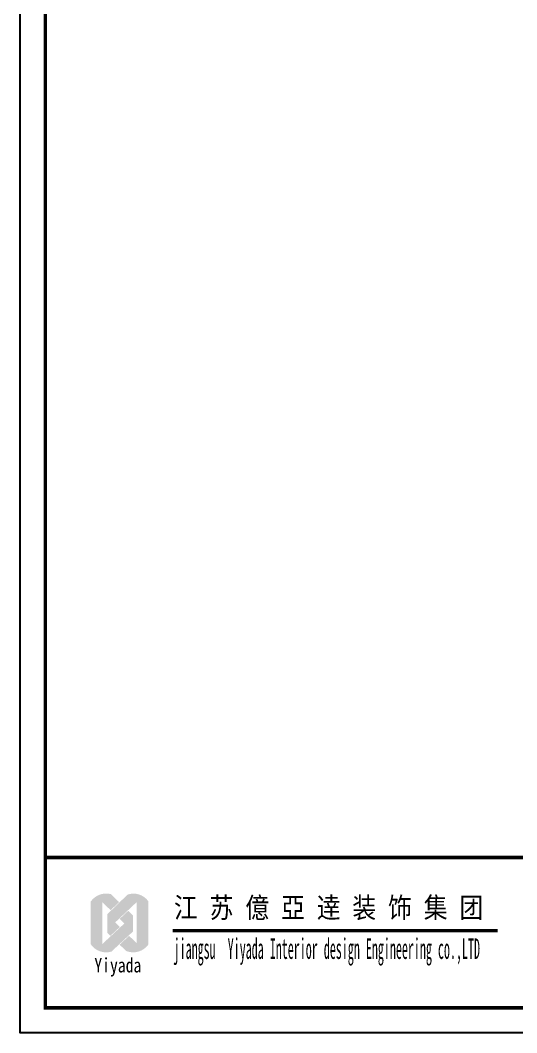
# Model space of a CAD drawing. Header units: millimetres. Extents: x -1705246 to 222838, y -3231245 to 126310.
# Drawn here: x 56374 to 65528, y -10165 to 8510 of the extents above; entities that cross this region are included whole.
import ezdxf

# ---------------------------------------------------------------- set-up
doc = ezdxf.new("R2010")
doc.units = ezdxf.units.MM
for name, color, linetype in [('0-01图框模板说明', 2, 'Continuous'), ('0-02图框细线', 136, 'Continuous'), ('06其他', 8, 'Continuous'), ('TK', 1, 'Continuous')]:
    doc.layers.add(name, color=color, linetype=linetype)
doc.styles.add('H1', font='')
doc.styles.get('H1').set_extended_font_data('SimSun')

msp = doc.modelspace()

# ---------------------------------------------------------------- hatches: boundary and pattern name
at = {"layer": '06其他', "linetype": 'ByBlock'}
h = msp.add_hatch(color=7, dxfattribs=at)
h.set_gradient(color1=(255, 241, 220), color2=(255, 110, 0), rotation=45, tint=1, name='HEMISPHERICAL')
h.paths.add_polyline_path([(57674, -7745.3), (57674, -7755.5, -0.16489), (57884.8, -7755.5), (58040.9, -7905.4), (58196.3, -7754.9), (58043, -7607.7, 0.3131734)])
h = msp.add_hatch(color=16, dxfattribs=at)
h.set_gradient(color1=(127, 0, 0), color2=(204, 0, 0), rotation=135, tint=1, name='INVHEMISPHERICAL')
h.paths.add_polyline_path([(57977, -7980.8), (58125.2, -8128.9), (58522, -7754.5, -0.3370418), (58734.4, -7738.6, 0.3337101), (58352, -7617.6)])
h = msp.add_hatch(color=20, dxfattribs=at)
h.set_gradient(color1=(255, 63, 0), color2=(253, 236, 196), tint=1, name='HEMISPHERICAL')
h.paths.add_polyline_path([(57674, -8534.2, 0.3225612), (58054.4, -8668.7, -0.1677561), (57884.8, -8530.7), (57884.8, -7755.5, 0.16489), (57674, -7755.5)])
h = msp.add_hatch(color=1, dxfattribs=at)
h.set_gradient(color1=(255, 0, 0), color2=(255, 127, 0), tint=1, name='INVHEMISPHERICAL')
h.paths.add_polyline_path([(58734.4, -7738.6, 0.3396012), (58520.8, -7755.6), (58520.8, -8512.3, -0.3188086), (58326.8, -8657.6, 0.3432185), (58734.4, -8540.7)])
h = msp.add_hatch(color=20, dxfattribs=at)
h.set_gradient(color1=(255, 63, 0), color2=(253, 236, 196), rotation=45, tint=1)
h.paths.add_polyline_path([(57884.8, -8530.7, 0.1677561), (58054.4, -8668.7), (58453, -8297.3), (58453, -8001.3)])
h = msp.add_hatch(color=18, dxfattribs=at)
h.set_gradient(color1=(76, 0, 0), color2=(127, 0, 0), rotation=45, tint=1, name='CURVED')
h.paths.add_polyline_path([(57977, -7980.8), (57977, -8319.5), (58036, -8376.5), (58210.4, -8214)])
h = msp.add_hatch(color=11, dxfattribs=at)
h.set_gradient(color1=(254, 140, 88), color2=(97, 0, 2), rotation=45, tint=1, name='HEMISPHERICAL')
h.paths.add_polyline_path([(58207.1, -8065), (58294.5, -8148.9), (58453, -8001.3), (58364.5, -7916.4)])
h = msp.add_hatch(color=16, dxfattribs=at)
h.set_gradient(color1=(127, 0, 0), color2=(204, 0, 0), rotation=45, tint=1, name='CURVED')
h.paths.add_polyline_path([(58520.8, -8512.3), (58380.8, -8377.8), (58205.9, -8540.8), (58326.8, -8657.6, 0.3188086)])

# ---------------------------------------------------------------- linework, layer by layer
at = {"layer": '0-01图框模板说明', "color": 2, "const_width": 66.9}
msp.add_lwpolyline([(94720.2, 16815.6), (94720.2, -9703.2), (56836.2, -9703.2), (56836.2, 16815.6)], close=True, dxfattribs=at)
msp.add_lwpolyline([(94720.2, -6931.2), (56831, -6931.2)], dxfattribs=at)
at = {"layer": '0-02图框细线'}
msp.add_lwpolyline([(95182.2, 17277.6), (95182.2, -10165.2), (56374.2, -10165.2), (56374.2, 17277.6)], close=True, dxfattribs=at)
at = {"layer": '0-02图框细线', "ltscale": 0.2, "const_width": 61.5}
msp.add_lwpolyline([(59187, -8283.9), (65177.8, -8283.9)], dxfattribs=at)

# ---------------------------------------------------------------- texts
at = {"layer": 'TK', "color": 150, "style": 'H1'}
for s, height, width, p in [('江 苏 億 亞 逹 装 饰 集 团', 378.615, 0.85, (59207.6, -8046.4)), ('jiangsu  Yiyada Interior design Engineering co.,LTD', 378.615, 0.43, (59201.6, -8803.4)), ('Yiyada ', 265.03, 0.8, (57740.2, -9051.8))]:
    msp.add_text(s, height=height, dxfattribs=dict(at, width=width)).set_placement(p)

doc.saveas('drawing.dxf')
